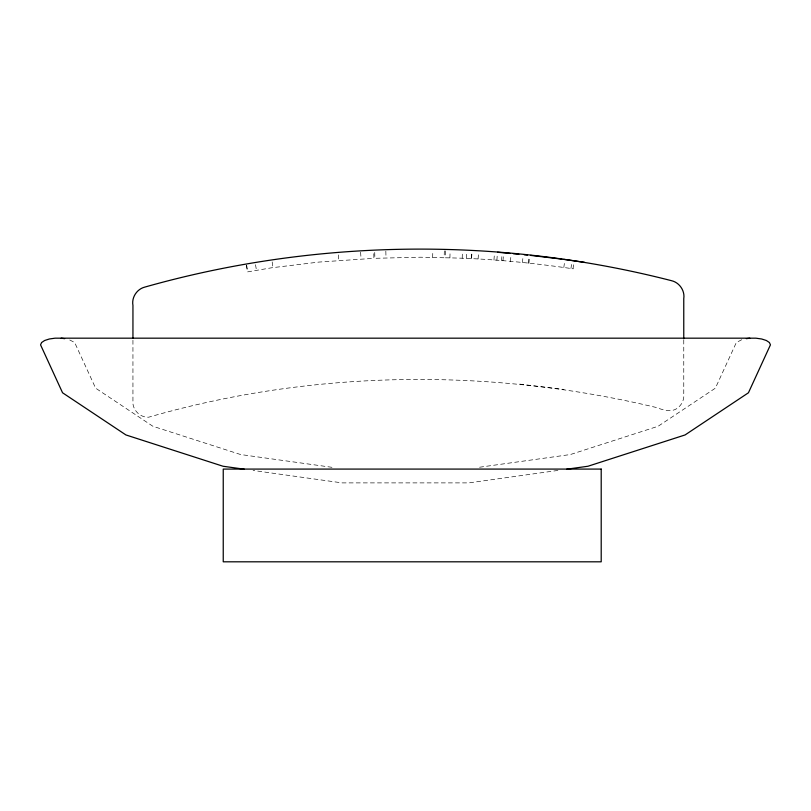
<?xml version="1.0" encoding="UTF-8"?>
<svg xmlns="http://www.w3.org/2000/svg" width="811" height="811" viewBox="0 0 811 811"><rect width="100%" height="100%" fill="white"/><g stroke="black" fill="none" stroke-linecap="round" stroke-linejoin="round"><path stroke-width="0.61" stroke-dasharray="4.05 3.04" d="M432.658 257.493L432.79 251.765M444.327 250.903L444.154 257.766L420.645 257.209L374.875 258.303L374.712 251.43M445.381 250.923L445.219 257.797C488.05 258.415 530.799 262.632 573.154 268.816M449.912 257.908L450.085 251.035M462.219 258.202L462.382 251.329M466.558 258.303L466.73 251.43M471.596 258.425L471.87 252.708L471.566 258.425M478.105 258.891L478.602 252.039M493.96 260.037L494.457 253.184M496.879 260.25L497.376 253.387M501.502 260.686L502.039 254.978M502.942 260.818L503.59 253.975M510.383 261.527L511.052 254.684M522.456 262.663L523.095 255.83M528.164 263.21L528.813 256.367M528.924 263.281L529.573 256.438M563.807 267.488L564.618 261.821M570.954 268.502L571.755 262.835M573.002 268.796L573.813 263.129M741.73 339.738L736.337 342.526L715.383 388.165L658.126 426.262L570.386 454.535L479.037 467.308M557.887 470.441L468.87 482.89L342.13 482.89L253.113 470.441M519.77 384.12L564.071 389.462M331.963 467.308L240.614 454.535L152.874 426.262L95.617 388.165L74.663 342.526L69.27 339.738M255.516 264.721L256.479 270.367M246.625 265.075L247.781 271.847M246.28 265.136L247.436 271.908L271.736 267.772L318.936 262.075L373.901 258.324L373.739 251.451M272.182 261.953L272.861 267.63M360.591 252.191L361.088 259.044M338.369 254.938L338.775 260.645M385.833 251.167L386.006 258.03M683.764 340.032L683.764 393.923C684.362 398.921 682.294 404.101 678.422 407.325C671.853 413.407 662.739 409.727 655.45 407.294C489.408 367.677 312.884 369.796 148.677 417.199C139.857 417.736 131.919 409.454 132.943 400.654L132.943 339.241"/><path stroke-width="1.22" d="M746.363 338.663L749.81 338.177M566.666 469.214L587.975 466.244L685.072 434.949L748.441 392.777L770.45 344.837L769.386 342.526L766.334 340.488L761.661 338.988L755.913 338.177L55.087 338.177L49.339 338.988L44.666 340.488L41.614 342.526L40.55 344.837L62.559 392.777L125.928 434.949L223.025 466.244L244.334 469.214M497.548 252.251L510.119 253.448M513.312 253.752L518.868 254.279M524.21 254.786L527.414 255.09M530.526 255.384L561.911 259.125M61.19 338.177L64.637 338.663M563.716 259.378L584.498 262.328M683.764 338.775L683.764 298.671C685.062 290.652 679.344 282.441 671.457 280.677C499.576 236.498 315.54 238.738 144.784 287.104C136.937 289.061 131.443 297.424 132.943 305.402L132.943 337.994M601.204 469.082L223.238 469.082L223.238 561.81L601.204 561.81L601.204 469.082"/></g></svg>
